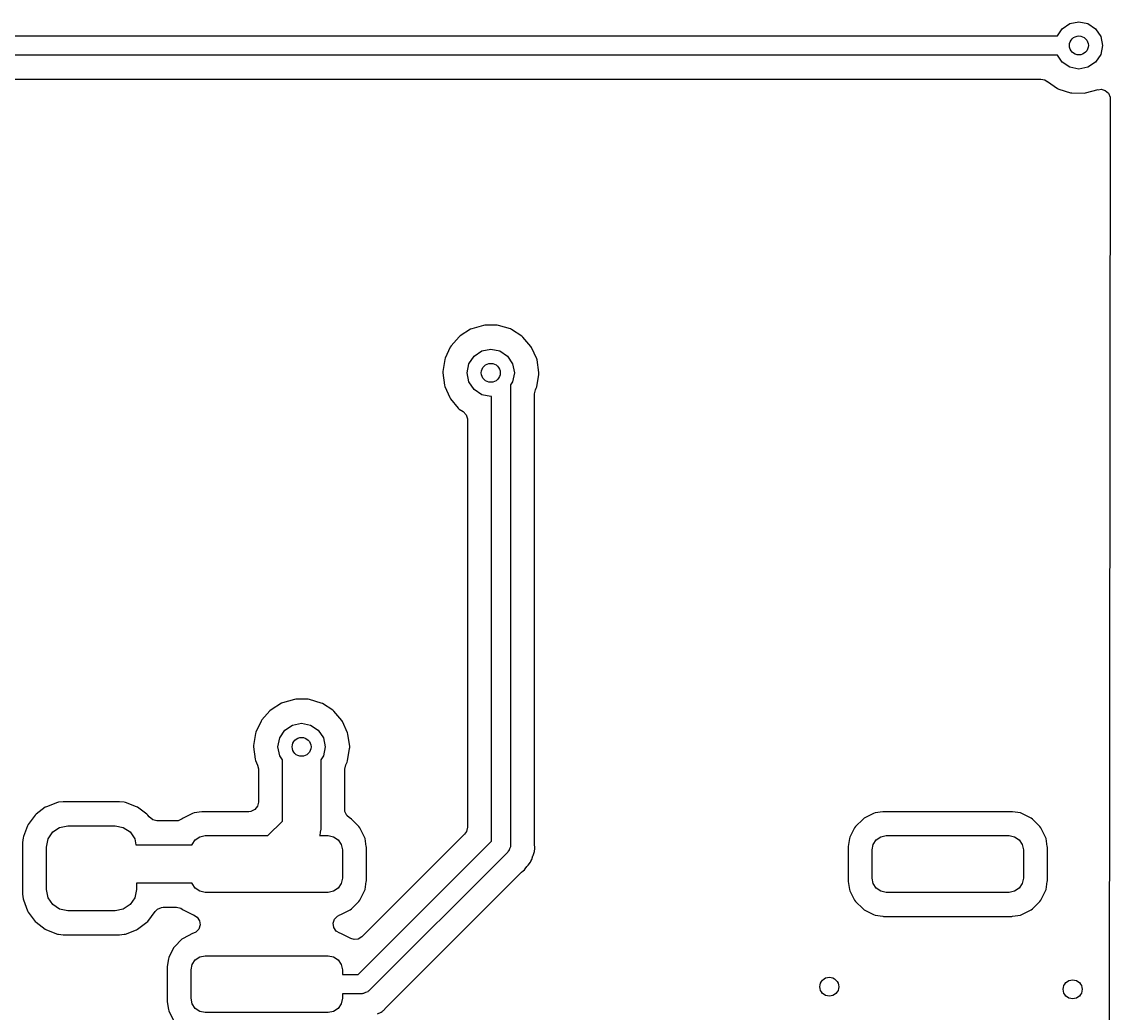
# Model space of a CAD drawing. Extents: x 0 to 4.25, y -4.33 to 0.
# Drawn here: x 1.3265 to 1.7795, y -3.9587 to -3.5459 of the extents above; entities that cross this region are included whole.
import ezdxf

# ---------------------------------------------------------------- set-up
doc = ezdxf.new("R2010")
doc.units = 0
doc.header["$MEASUREMENT"] = 0
doc.layers.add('BLACK', color=7, linetype='CONTINUOUS')

msp = doc.modelspace()

# ---------------------------------------------------------------- linework, layer by layer
at = {"layer": 'BLACK', "linetype": 'CONTINUOUS'}
for p, q in [((1.75954, -3.54883), (1.76273, -3.54669)), ((1.76273, -3.54669), (1.7665, -3.54594)), ((1.7665, -3.54594), (1.77026, -3.54669)), ((1.77026, -3.54669), (1.77346, -3.54883)), ((0.544846, -3.55179), (1.75756, -3.55179)), ((1.75756, -3.55179), (1.75954, -3.54883)), ((1.77346, -3.54883), (1.77559, -3.55202)), ((1.77559, -3.55202), (1.77634, -3.55579)), ((1.77634, -3.55579), (1.77559, -3.55955)), ((1.75756, -3.55979), (0.543189, -3.55979)), ((1.75954, -3.56275), (1.75756, -3.55979)), ((1.77559, -3.55955), (1.77346, -3.56275)), ((1.76273, -3.56488), (1.75954, -3.56275)), ((1.7665, -3.56563), (1.76273, -3.56488)), ((1.77026, -3.56488), (1.7665, -3.56563)), ((1.77346, -3.56275), (1.77026, -3.56488)), ((0.543566, -3.56977), (1.75062, -3.56977)), ((1.75062, -3.56977), (1.75235, -3.57016)), ((1.75235, -3.57016), (1.75328, -3.57079)), ((1.75328, -3.57079), (1.75338, -3.57087)), ((1.75338, -3.57087), (1.75764, -3.57371)), ((1.75764, -3.57371), (1.75814, -3.57395)), ((1.75814, -3.57395), (1.76303, -3.57547)), ((1.76924, -3.57559), (1.77446, -3.57417)), ((1.77446, -3.57417), (1.77448, -3.57424)), ((1.77448, -3.57424), (1.77569, -3.57402)), ((1.77569, -3.57402), (1.77741, -3.57449)), ((1.77741, -3.57449), (1.77876, -3.57565)), ((1.76303, -3.57547), (1.76357, -3.57556)), ((1.76357, -3.57556), (1.76869, -3.57566)), ((1.76869, -3.57566), (1.76924, -3.57559)), ((1.77953, -3.57802), (1.77861, -4.31675)), ((1.77876, -3.57565), (1.77946, -3.57729)), ((1.77946, -3.57729), (1.77953, -3.57802)), ((1.51328, -3.67395), (1.50895, -3.67669)), ((1.51378, -3.67373), (1.51328, -3.67395)), ((1.51871, -3.67232), (1.51378, -3.67373)), ((1.51925, -3.67225), (1.51871, -3.67232)), ((1.52437, -3.67228), (1.51925, -3.67225)), ((1.52492, -3.67236), (1.52437, -3.67228)), ((1.52983, -3.67383), (1.52492, -3.67236)), ((1.53033, -3.67406), (1.52983, -3.67383)), ((1.53462, -3.67684), (1.53033, -3.67406)), ((1.50853, -3.67704), (1.50514, -3.68088)), ((1.50895, -3.67669), (1.50853, -3.67704)), ((1.53504, -3.67721), (1.53462, -3.67684)), ((1.53838, -3.68109), (1.53504, -3.67721)), ((1.50484, -3.68134), (1.50266, -3.68598)), ((1.50514, -3.68088), (1.50484, -3.68134)), ((1.51473, -3.68513), (1.51793, -3.68299)), ((1.51793, -3.68299), (1.52169, -3.68224)), ((1.52169, -3.68224), (1.52546, -3.68299)), ((1.52546, -3.68299), (1.52865, -3.68513)), ((1.53868, -3.68155), (1.53838, -3.68109)), ((1.5408, -3.68621), (1.53868, -3.68155)), ((1.5025, -3.68651), (1.50171, -3.69157)), ((1.50266, -3.68598), (1.5025, -3.68651)), ((1.5126, -3.68832), (1.51473, -3.68513)), ((1.52865, -3.68513), (1.53079, -3.68832)), ((1.54095, -3.68674), (1.5408, -3.68621)), ((1.5417, -3.69194), (1.54095, -3.68674)), ((1.50171, -3.69157), (1.5017, -3.69212)), ((1.5017, -3.69212), (1.50237, -3.6972)), ((1.51185, -3.69209), (1.5126, -3.68832)), ((1.5126, -3.69585), (1.51185, -3.69209)), ((1.53079, -3.68832), (1.53154, -3.69209)), ((1.53154, -3.69209), (1.53079, -3.69585)), ((1.54169, -3.69272), (1.54172, -3.69242)), ((1.54172, -3.69224), (1.5417, -3.69194)), ((1.54172, -3.69242), (1.54172, -3.69224)), ((1.51473, -3.69905), (1.5126, -3.69585)), ((1.53079, -3.69585), (1.52994, -3.69711)), ((1.54082, -3.6979), (1.54169, -3.69272)), ((1.50237, -3.6972), (1.50252, -3.69773)), ((1.50252, -3.69773), (1.50458, -3.70241)), ((1.51793, -3.70118), (1.51473, -3.69905)), ((1.52169, -3.70193), (1.51793, -3.70118)), ((1.52994, -3.69711), (1.52994, -3.88874)), ((1.53993, -3.70084), (1.54033, -3.6991)), ((1.53993, -3.88836), (1.53993, -3.70084)), ((1.54033, -3.6991), (1.54065, -3.69843)), ((1.54065, -3.69843), (1.54082, -3.6979)), ((1.50458, -3.70241), (1.50487, -3.70288)), ((1.50487, -3.70288), (1.50816, -3.7068)), ((1.52194, -3.70188), (1.52169, -3.70193)), ((1.52194, -3.88708), (1.52194, -3.70188)), ((1.50816, -3.7068), (1.50858, -3.70717)), ((1.50858, -3.70717), (1.51018, -3.70824)), ((1.51018, -3.70824), (1.51141, -3.70953)), ((1.51141, -3.70953), (1.51195, -3.71123)), ((1.51195, -3.71123), (1.51196, -3.71157)), ((1.51196, -3.71157), (1.51196, -3.88129)), ((1.43997, -3.82803), (1.43504, -3.82944)), ((1.44051, -3.82796), (1.43997, -3.82803)), ((1.44563, -3.82799), (1.44051, -3.82796)), ((1.44618, -3.82807), (1.44563, -3.82799)), ((1.45109, -3.82954), (1.44618, -3.82807)), ((1.42979, -3.83275), (1.4264, -3.83659)), ((1.43021, -3.83239), (1.42979, -3.83275)), ((1.43454, -3.82966), (1.43021, -3.83239)), ((1.43504, -3.82944), (1.43454, -3.82966)), ((1.45159, -3.82977), (1.45109, -3.82954)), ((1.45588, -3.83255), (1.45159, -3.82977)), ((1.4563, -3.83292), (1.45588, -3.83255)), ((1.4261, -3.83705), (1.42392, -3.84169)), ((1.4264, -3.83659), (1.4261, -3.83705)), ((1.45964, -3.83679), (1.4563, -3.83292)), ((1.45994, -3.83726), (1.45964, -3.83679)), ((1.46206, -3.84192), (1.45994, -3.83726)), ((1.42392, -3.84169), (1.42376, -3.84222)), ((1.43386, -3.84403), (1.43599, -3.84084)), ((1.43599, -3.84084), (1.43919, -3.8387)), ((1.43919, -3.8387), (1.44295, -3.83795)), ((1.44295, -3.83795), (1.44672, -3.8387)), ((1.44672, -3.8387), (1.44991, -3.84084)), ((1.44991, -3.84084), (1.45205, -3.84403)), ((1.46221, -3.84245), (1.46206, -3.84192)), ((1.42376, -3.84222), (1.42297, -3.84727)), ((1.43311, -3.8478), (1.43386, -3.84403)), ((1.45205, -3.84403), (1.4528, -3.8478)), ((1.46296, -3.84765), (1.46221, -3.84245)), ((1.42297, -3.84727), (1.42296, -3.84783)), ((1.42296, -3.84783), (1.42363, -3.8529)), ((1.43386, -3.85156), (1.43311, -3.8478)), ((1.4528, -3.8478), (1.45205, -3.85156)), ((1.46208, -3.85361), (1.46295, -3.84843)), ((1.46295, -3.84843), (1.46298, -3.84813)), ((1.46298, -3.84795), (1.46296, -3.84765)), ((1.46298, -3.84813), (1.46298, -3.84795)), ((1.42363, -3.8529), (1.42378, -3.85344)), ((1.42378, -3.85344), (1.42463, -3.85538)), ((1.42463, -3.85538), (1.42497, -3.857)), ((1.43495, -3.8532), (1.43386, -3.85156)), ((1.43495, -3.87873), (1.43495, -3.8532)), ((1.45205, -3.85156), (1.45095, -3.8532)), ((1.45095, -3.8532), (1.45095, -3.88206)), ((1.46093, -3.85707), (1.46133, -3.85532)), ((1.46133, -3.85532), (1.46191, -3.85414)), ((1.46191, -3.85414), (1.46208, -3.85361)), ((1.42497, -3.857), (1.42497, -3.87078)), ((1.46093, -3.87391), (1.46093, -3.85707)), ((1.33627, -3.87296), (1.3324, -3.87586)), ((1.33675, -3.8727), (1.33627, -3.87296)), ((1.34131, -3.87099), (1.33675, -3.8727)), ((1.34179, -3.87087), (1.34131, -3.87099)), ((1.34374, -3.87066), (1.34179, -3.87087)), ((1.34395, -3.87065), (1.34374, -3.87066)), ((1.36699, -3.87065), (1.34395, -3.87065)), ((1.36721, -3.87066), (1.36699, -3.87065)), ((1.36916, -3.87087), (1.36721, -3.87066)), ((1.36963, -3.87099), (1.36916, -3.87087)), ((1.37419, -3.8727), (1.36963, -3.87099)), ((1.37468, -3.87296), (1.37419, -3.8727)), ((1.37855, -3.87586), (1.37468, -3.87296)), ((1.42458, -3.87252), (1.42347, -3.87391)), ((1.42497, -3.87078), (1.42458, -3.87252)), ((1.332, -3.87625), (1.3291, -3.88013)), ((1.3324, -3.87586), (1.332, -3.87625)), ((1.37894, -3.87625), (1.37855, -3.87586)), ((1.37949, -3.87699), (1.37894, -3.87625)), ((1.38096, -3.8782), (1.37949, -3.87699)), ((1.39322, -3.87783), (1.39159, -3.87853)), ((1.39366, -3.87752), (1.39322, -3.87783)), ((1.39759, -3.87551), (1.39366, -3.87752)), ((1.39817, -3.87532), (1.39759, -3.87551)), ((1.40143, -3.87481), (1.39817, -3.87532)), ((1.40174, -3.87478), (1.40143, -3.87481)), ((1.42097, -3.87478), (1.40174, -3.87478)), ((1.42186, -3.87468), (1.42097, -3.87478)), ((1.42347, -3.87391), (1.42186, -3.87468)), ((1.46101, -3.87472), (1.46093, -3.87391)), ((1.46175, -3.87634), (1.46101, -3.87472)), ((1.46294, -3.87733), (1.46175, -3.87634)), ((1.46296, -3.87735), (1.46294, -3.87733)), ((1.46294, -3.87733), (1.46294, -3.87733)), ((1.46312, -3.87748), (1.46296, -3.87735)), ((1.46319, -3.87752), (1.46312, -3.87748)), ((1.46369, -3.87788), (1.46319, -3.87752)), ((1.46681, -3.881), (1.46369, -3.87788)), ((1.67663, -3.87788), (1.67351, -3.881)), ((1.67712, -3.87752), (1.67663, -3.87788)), ((1.68105, -3.87551), (1.67712, -3.87752)), ((1.68163, -3.87532), (1.68105, -3.87551)), ((1.6849, -3.87481), (1.68163, -3.87532)), ((1.6852, -3.87478), (1.6849, -3.87481)), ((1.73858, -3.87478), (1.6852, -3.87478)), ((1.73888, -3.87481), (1.73858, -3.87478)), ((1.74215, -3.87532), (1.73888, -3.87481)), ((1.74273, -3.87551), (1.74215, -3.87532)), ((1.74666, -3.87752), (1.74273, -3.87551)), ((1.74715, -3.87788), (1.74666, -3.87752)), ((1.75027, -3.881), (1.74715, -3.87788)), ((1.32884, -3.88061), (1.32713, -3.88517)), ((1.3291, -3.88013), (1.32884, -3.88061)), ((1.33937, -3.88322), (1.34224, -3.8813)), ((1.34224, -3.8813), (1.34563, -3.88063)), ((1.34563, -3.88063), (1.36531, -3.88063)), ((1.36531, -3.88063), (1.3687, -3.8813)), ((1.3687, -3.8813), (1.37158, -3.88322)), ((1.3827, -3.87859), (1.38096, -3.8782)), ((1.39087, -3.87859), (1.3827, -3.87859)), ((1.39159, -3.87853), (1.39087, -3.87859)), ((1.42892, -3.88476), (1.43495, -3.87873)), ((1.45095, -3.88206), (1.45065, -3.88336)), ((1.46717, -3.88149), (1.46681, -3.881)), ((1.46917, -3.88542), (1.46717, -3.88149)), ((1.51196, -3.88129), (1.51157, -3.88303)), ((1.67315, -3.88149), (1.67114, -3.88542)), ((1.67351, -3.881), (1.67315, -3.88149)), ((1.75063, -3.88149), (1.75027, -3.881)), ((1.75264, -3.88542), (1.75063, -3.88149)), ((1.32701, -3.88565), (1.3268, -3.8876)), ((1.32713, -3.88517), (1.32701, -3.88565)), ((1.33677, -3.88949), (1.33745, -3.8861)), ((1.33745, -3.8861), (1.33937, -3.88322)), ((1.37158, -3.88322), (1.3735, -3.8861)), ((1.3735, -3.8861), (1.37399, -3.88857)), ((1.39738, -3.88841), (1.39866, -3.88649)), ((1.39866, -3.88649), (1.40057, -3.88521)), ((1.40057, -3.88521), (1.40283, -3.88476)), ((1.40283, -3.88476), (1.42892, -3.88476)), ((1.4505, -3.88469), (1.45046, -3.88476)), ((1.45046, -3.88476), (1.45402, -3.88476)), ((1.45065, -3.88336), (1.4505, -3.88469)), ((1.45402, -3.88476), (1.45628, -3.88521)), ((1.45628, -3.88521), (1.45819, -3.88649)), ((1.45819, -3.88649), (1.45947, -3.88841)), ((1.46645, -3.94257), (1.52194, -3.88708)), ((1.51079, -3.88412), (1.46803, -3.92688)), ((1.46936, -3.886), (1.46917, -3.88542)), ((1.46988, -3.88927), (1.46936, -3.886)), ((1.51157, -3.88303), (1.51079, -3.88412)), ((1.67095, -3.886), (1.67044, -3.88927)), ((1.67114, -3.88542), (1.67095, -3.886)), ((1.68084, -3.88841), (1.68212, -3.88649)), ((1.68212, -3.88649), (1.68404, -3.88521)), ((1.68404, -3.88521), (1.6863, -3.88476)), ((1.6863, -3.88476), (1.73748, -3.88476)), ((1.73748, -3.88476), (1.73974, -3.88521)), ((1.73974, -3.88521), (1.74166, -3.88649)), ((1.74166, -3.88649), (1.74294, -3.88841)), ((1.75283, -3.886), (1.75264, -3.88542)), ((1.75334, -3.88927), (1.75283, -3.886)), ((1.3268, -3.8876), (1.32679, -3.88781)), ((1.32679, -3.88781), (1.32679, -3.90888)), ((1.33677, -3.9072), (1.33677, -3.88949)), ((1.37399, -3.88857), (1.39735, -3.88857)), ((1.39735, -3.88857), (1.39738, -3.88841)), ((1.45947, -3.88841), (1.45992, -3.89067)), ((1.45992, -3.89067), (1.45992, -3.90248)), ((1.4699, -3.88957), (1.46988, -3.88927)), ((1.4699, -3.90358), (1.4699, -3.88957)), ((1.52877, -3.89157), (1.47094, -3.9494)), ((1.52892, -3.89128), (1.52877, -3.89157)), ((1.52918, -3.89109), (1.52892, -3.89128)), ((1.52947, -3.8902), (1.52918, -3.89109)), ((1.5299, -3.88937), (1.52947, -3.8902)), ((1.52994, -3.88874), (1.52985, -3.88905)), ((1.52985, -3.88905), (1.5299, -3.88937)), ((1.53928, -3.89297), (1.53983, -3.89141)), ((1.53983, -3.89141), (1.53992, -3.89096)), ((1.53992, -3.89096), (1.53993, -3.89082)), ((1.53993, -3.88852), (1.53993, -3.88836)), ((1.53997, -3.88957), (1.53993, -3.88852)), ((1.53993, -3.89082), (1.53996, -3.89049)), ((1.53996, -3.89049), (1.53999, -3.89019)), ((1.53999, -3.89019), (1.53997, -3.88957)), ((1.67044, -3.88927), (1.67041, -3.88957)), ((1.67041, -3.88957), (1.67041, -3.90358)), ((1.68039, -3.89067), (1.68084, -3.88841)), ((1.68039, -3.90248), (1.68039, -3.89067)), ((1.74294, -3.88841), (1.74339, -3.89067)), ((1.74339, -3.89067), (1.74339, -3.90248)), ((1.75337, -3.88957), (1.75334, -3.88927)), ((1.75337, -3.90358), (1.75337, -3.88957)), ((1.53719, -3.89706), (1.53816, -3.89582)), ((1.53816, -3.89582), (1.53837, -3.89544)), ((1.53837, -3.89544), (1.53843, -3.89536)), ((1.53843, -3.89536), (1.53844, -3.89534)), ((1.53844, -3.89534), (1.53852, -3.89517)), ((1.53852, -3.89517), (1.53854, -3.89515)), ((1.53854, -3.89515), (1.53857, -3.89506)), ((1.53857, -3.89506), (1.53877, -3.89467)), ((1.53877, -3.89467), (1.53922, -3.89315)), ((1.53922, -3.89315), (1.53928, -3.89297)), ((1.47826, -3.95619), (1.53447, -3.89998)), ((1.53447, -3.89998), (1.53513, -3.89945)), ((1.53513, -3.89945), (1.53521, -3.8994)), ((1.53521, -3.8994), (1.53568, -3.89897)), ((1.53568, -3.89897), (1.53627, -3.89822)), ((1.53627, -3.89822), (1.53643, -3.89804)), ((1.53643, -3.89804), (1.53675, -3.89767)), ((1.53643, -3.89804), (1.53643, -3.89804)), ((1.53675, -3.89767), (1.53707, -3.89721)), ((1.53707, -3.89721), (1.53719, -3.89706)), ((1.39735, -3.90457), (1.37417, -3.90457)), ((1.37417, -3.90457), (1.37417, -3.9072)), ((1.39738, -3.90474), (1.39735, -3.90457)), ((1.39866, -3.90666), (1.39738, -3.90474)), ((1.45947, -3.90474), (1.45819, -3.90666)), ((1.45992, -3.90248), (1.45947, -3.90474)), ((1.46936, -3.90715), (1.46988, -3.90388)), ((1.46988, -3.90388), (1.4699, -3.90358)), ((1.67041, -3.90358), (1.67044, -3.90388)), ((1.67044, -3.90388), (1.67095, -3.90715)), ((1.68084, -3.90474), (1.68039, -3.90248)), ((1.68212, -3.90666), (1.68084, -3.90474)), ((1.74294, -3.90474), (1.74166, -3.90666)), ((1.74339, -3.90248), (1.74294, -3.90474)), ((1.75283, -3.90715), (1.75334, -3.90388)), ((1.75334, -3.90388), (1.75337, -3.90358)), ((1.32679, -3.90888), (1.3268, -3.90909)), ((1.3268, -3.90909), (1.32701, -3.91105)), ((1.33745, -3.91059), (1.33677, -3.9072)), ((1.37417, -3.9072), (1.3735, -3.91059)), ((1.40057, -3.90794), (1.39866, -3.90666)), ((1.40283, -3.90839), (1.40057, -3.90794)), ((1.45402, -3.90839), (1.40283, -3.90839)), ((1.45628, -3.90794), (1.45402, -3.90839)), ((1.45819, -3.90666), (1.45628, -3.90794)), ((1.46717, -3.91166), (1.46917, -3.90773)), ((1.46917, -3.90773), (1.46936, -3.90715)), ((1.67095, -3.90715), (1.67114, -3.90773)), ((1.67114, -3.90773), (1.67315, -3.91166)), ((1.68404, -3.90794), (1.68212, -3.90666)), ((1.6863, -3.90839), (1.68404, -3.90794)), ((1.73748, -3.90839), (1.6863, -3.90839)), ((1.73974, -3.90794), (1.73748, -3.90839)), ((1.74166, -3.90666), (1.73974, -3.90794)), ((1.75063, -3.91166), (1.75264, -3.90773)), ((1.75264, -3.90773), (1.75283, -3.90715)), ((1.32701, -3.91105), (1.32713, -3.91152)), ((1.32713, -3.91152), (1.32884, -3.91608)), ((1.33937, -3.91347), (1.33745, -3.91059)), ((1.34224, -3.91539), (1.33937, -3.91347)), ((1.37158, -3.91347), (1.3687, -3.91539)), ((1.3735, -3.91059), (1.37158, -3.91347)), ((1.46369, -3.91527), (1.46681, -3.91215)), ((1.46681, -3.91215), (1.46717, -3.91166)), ((1.67315, -3.91166), (1.67351, -3.91215)), ((1.67351, -3.91215), (1.67663, -3.91527)), ((1.74715, -3.91527), (1.75027, -3.91215)), ((1.75027, -3.91215), (1.75063, -3.91166)), ((1.32884, -3.91608), (1.3291, -3.91657)), ((1.3291, -3.91657), (1.332, -3.92044)), ((1.34563, -3.91606), (1.34224, -3.91539)), ((1.36531, -3.91606), (1.34563, -3.91606)), ((1.3687, -3.91539), (1.36531, -3.91606)), ((1.37894, -3.92044), (1.38201, -3.91634)), ((1.38201, -3.91634), (1.38204, -3.91636)), ((1.38204, -3.91636), (1.38299, -3.9153)), ((1.38299, -3.9153), (1.38463, -3.91461)), ((1.38463, -3.91461), (1.38531, -3.91456)), ((1.38531, -3.91456), (1.39087, -3.91456)), ((1.39087, -3.91456), (1.39261, -3.91495)), ((1.39261, -3.91495), (1.39322, -3.91532)), ((1.39322, -3.91532), (1.39366, -3.91563)), ((1.39366, -3.91563), (1.39759, -3.91764)), ((1.39759, -3.91764), (1.398, -3.91777)), ((1.398, -3.91777), (1.39953, -3.91868)), ((1.39953, -3.91868), (1.40051, -3.92017)), ((1.45665, -3.91952), (1.45788, -3.91824)), ((1.45788, -3.91824), (1.45885, -3.91777)), ((1.45885, -3.91777), (1.45926, -3.91764)), ((1.45926, -3.91764), (1.46319, -3.91563)), ((1.46319, -3.91563), (1.46369, -3.91527)), ((1.67663, -3.91527), (1.67712, -3.91563)), ((1.67712, -3.91563), (1.68105, -3.91764)), ((1.68105, -3.91764), (1.68163, -3.91783)), ((1.68163, -3.91783), (1.6849, -3.91834)), ((1.6849, -3.91834), (1.6852, -3.91837)), ((1.6852, -3.91837), (1.73858, -3.91837)), ((1.73858, -3.91837), (1.73888, -3.91834)), ((1.73888, -3.91834), (1.74215, -3.91783)), ((1.74215, -3.91783), (1.74273, -3.91764)), ((1.74273, -3.91764), (1.74666, -3.91563)), ((1.74666, -3.91563), (1.74715, -3.91527)), ((1.332, -3.92044), (1.3324, -3.92083)), ((1.3324, -3.92083), (1.33627, -3.92373)), ((1.37468, -3.92373), (1.37855, -3.92083)), ((1.37855, -3.92083), (1.37894, -3.92044)), ((1.40075, -3.92193), (1.4002, -3.92363)), ((1.40051, -3.92017), (1.40075, -3.92193)), ((1.4561, -3.92122), (1.45665, -3.91952)), ((1.45634, -3.92298), (1.4561, -3.92122)), ((1.45732, -3.92447), (1.45634, -3.92298)), ((1.33627, -3.92373), (1.33675, -3.924)), ((1.33675, -3.924), (1.34131, -3.92571)), ((1.34131, -3.92571), (1.34179, -3.92582)), ((1.34179, -3.92582), (1.34374, -3.92603)), ((1.34374, -3.92603), (1.34395, -3.92604)), ((1.34395, -3.92604), (1.36699, -3.92604)), ((1.36699, -3.92604), (1.3672, -3.92603)), ((1.3672, -3.92603), (1.36916, -3.92582)), ((1.36916, -3.92582), (1.36963, -3.92571)), ((1.36963, -3.92571), (1.37419, -3.924)), ((1.37419, -3.924), (1.37468, -3.92373)), ((1.39316, -3.92788), (1.39004, -3.931)), ((1.39366, -3.92752), (1.39316, -3.92788)), ((1.39759, -3.92551), (1.39366, -3.92752)), ((1.398, -3.92538), (1.39759, -3.92551)), ((1.39897, -3.92491), (1.398, -3.92538)), ((1.4002, -3.92363), (1.39897, -3.92491)), ((1.45885, -3.92538), (1.45732, -3.92447)), ((1.45926, -3.92551), (1.45885, -3.92538)), ((1.46339, -3.92762), (1.45926, -3.92551)), ((1.46476, -3.92803), (1.46339, -3.92762)), ((1.46653, -3.92783), (1.46476, -3.92803)), ((1.46803, -3.92688), (1.46653, -3.92783)), ((1.38968, -3.93149), (1.38768, -3.93542)), ((1.39004, -3.931), (1.38968, -3.93149)), ((1.38749, -3.936), (1.38697, -3.93927)), ((1.38768, -3.93542), (1.38749, -3.936)), ((1.39738, -3.93841), (1.39866, -3.93649)), ((1.39866, -3.93649), (1.40057, -3.93521)), ((1.40057, -3.93521), (1.40283, -3.93476)), ((1.40283, -3.93476), (1.45402, -3.93476)), ((1.45402, -3.93476), (1.45628, -3.93521)), ((1.45628, -3.93521), (1.45819, -3.93649)), ((1.45819, -3.93649), (1.45947, -3.93841)), ((1.38697, -3.93927), (1.38695, -3.93957)), ((1.38695, -3.93957), (1.38695, -3.95358)), ((1.39693, -3.94067), (1.39738, -3.93841)), ((1.39693, -3.95248), (1.39693, -3.94067)), ((1.45947, -3.93841), (1.45992, -3.94067)), ((1.45992, -3.94067), (1.45992, -3.94257)), ((1.45992, -3.94257), (1.46645, -3.94257)), ((1.46811, -3.95057), (1.45992, -3.95057)), ((1.45992, -3.95057), (1.45992, -3.95248)), ((1.46842, -3.95048), (1.46811, -3.95057)), ((1.46874, -3.95053), (1.46842, -3.95048)), ((1.46957, -3.9501), (1.46874, -3.95053)), ((1.47046, -3.94981), (1.46957, -3.9501)), ((1.47065, -3.94955), (1.47046, -3.94981)), ((1.47094, -3.9494), (1.47065, -3.94955)), ((1.38695, -3.95358), (1.38697, -3.95388)), ((1.38697, -3.95388), (1.38749, -3.95715)), ((1.39738, -3.95474), (1.39693, -3.95248)), ((1.39866, -3.95666), (1.39738, -3.95474)), ((1.45947, -3.95474), (1.45819, -3.95666)), ((1.45992, -3.95248), (1.45947, -3.95474)), ((1.38749, -3.95715), (1.38768, -3.95773)), ((1.38768, -3.95773), (1.38968, -3.96166)), ((1.40057, -3.95794), (1.39866, -3.95666)), ((1.40283, -3.95839), (1.40057, -3.95794)), ((1.45402, -3.95839), (1.40283, -3.95839)), ((1.45628, -3.95794), (1.45402, -3.95839)), ((1.45819, -3.95666), (1.45628, -3.95794)), ((1.47454, -3.95899), (1.47604, -3.95828)), ((1.47604, -3.95828), (1.47642, -3.95803)), ((1.47642, -3.95803), (1.47653, -3.95793)), ((1.47653, -3.95793), (1.47678, -3.95772)), ((1.47678, -3.95772), (1.47702, -3.95754)), ((1.47702, -3.95754), (1.47815, -3.95631)), ((1.47815, -3.95631), (1.47826, -3.95619))]:
    msp.add_line(p, q, dxfattribs=at)
at = {"layer": 'BLACK'}
for centre in [(1.7665, -3.55579), (1.52169, -3.69209), (1.44295, -3.8478), (1.6626, -3.94764), (1.7639, -3.94874)]:
    msp.add_circle(centre, 0.003937, dxfattribs=at)

doc.saveas('drawing.dxf')
